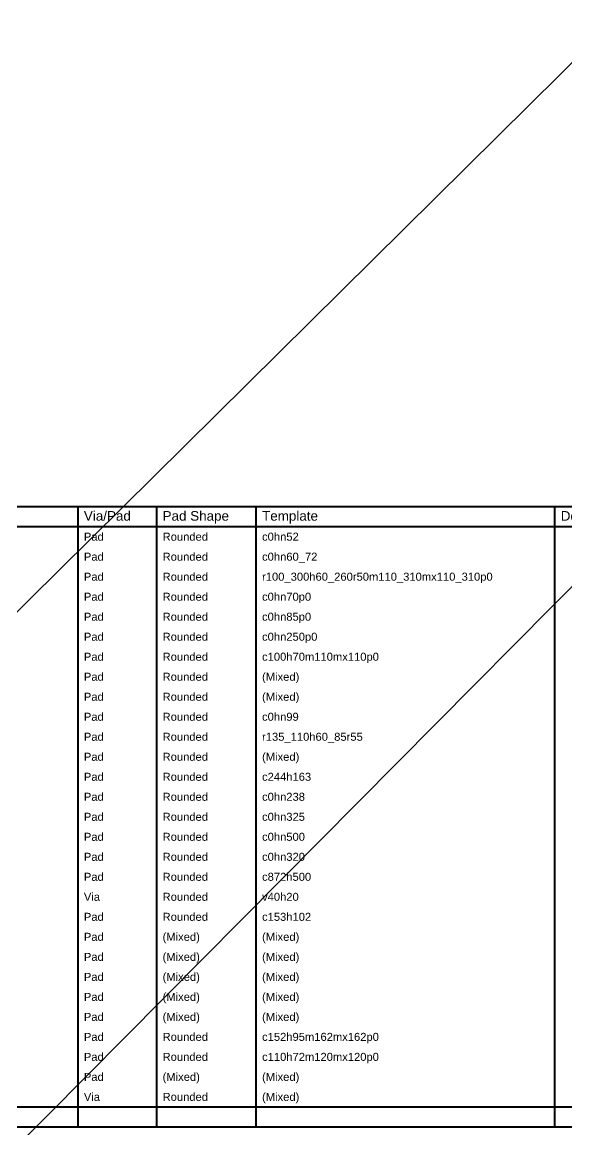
# Model space of a CAD drawing. Header units: inches. Extents: x -11 to 5379, y 0 to 5429.
# Drawn here: x 119.2 to 222.9, y 128.3 to 339.2 of the extents above; entities that cross this region are included whole.
import ezdxf

# ---------------------------------------------------------------- set-up
doc = ezdxf.new("R2010")
doc.units = ezdxf.units.IN
for name, color, linetype in [('Bottom Solder', 6, 'Continuous'), ('Drill Drawing', 1, 'Continuous'), ('Top Solder', 216, 'Continuous')]:
    doc.layers.add(name, color=color, linetype=linetype)
doc.styles.add('Arial', font='', dxfattribs={"height": 0.2})
doc.styles.get('Arial').set_extended_font_data('Arial')

msp = doc.modelspace()

# ---------------------------------------------------------------- linework, layer by layer
at = {"layer": 'Bottom Solder'}
for p in [(0, 110.06), (6.24, 12.32)]:
    msp.add_line(p, (5379.21, 5429.21), dxfattribs=at)
at = {"layer": 'Drill Drawing'}
for points in [[(0.5, 246.94, 0.381, 0.381, 0), (243.4, 246.94, 0.381, 0.381, 0)], [(129.77, 128.83, 0.381, 0.381, 0), (129.77, 246.94, 0.381, 0.381, 0)], [(144.75, 128.83, 0.381, 0.381, 0), (144.75, 246.94, 0.381, 0.381, 0)], [(163.7, 128.83, 0.381, 0.381, 0), (163.7, 246.94, 0.381, 0.381, 0)], [(220.57, 128.83, 0.381, 0.381, 0), (220.57, 246.94, 0.381, 0.381, 0)], [(0.5, 243.13, 0.381, 0.381, 0), (243.4, 243.13, 0.381, 0.381, 0)], [(0.5, 132.64, 0.381, 0.381, 0), (243.4, 132.64, 0.381, 0.381, 0)], [(0.5, 128.83, 0.381, 0.381, 0), (243.4, 128.83, 0.381, 0.381, 0)]]:
    msp.add_lwpolyline(points, format="xyseb", dxfattribs=at)
for points in [[(129.68, 246.94, 0.191, 0.191, 1), (129.87, 246.94, 0.191, 0.191, 1)], [(144.66, 246.94, 0.191, 0.191, 1), (144.85, 246.94, 0.191, 0.191, 1)], [(163.6, 246.94, 0.191, 0.191, 1), (163.79, 246.94, 0.191, 0.191, 1)], [(220.48, 246.94, 0.191, 0.191, 1), (220.67, 246.94, 0.191, 0.191, 1)], [(129.68, 128.83, 0.191, 0.191, 1), (129.87, 128.83, 0.191, 0.191, 1)], [(144.66, 128.83, 0.191, 0.191, 1), (144.85, 128.83, 0.191, 0.191, 1)], [(163.6, 128.83, 0.191, 0.191, 1), (163.79, 128.83, 0.191, 0.191, 1)], [(220.48, 128.83, 0.191, 0.191, 1), (220.67, 128.83, 0.191, 0.191, 1)]]:
    msp.add_lwpolyline(points, format="xyseb", close=True, dxfattribs=at)
at = {"layer": 'Top Solder'}
for p in [(0, 110.06), (6.24, 12.32)]:
    msp.add_line(p, (5379.21, 5429.21), dxfattribs=at)

# ---------------------------------------------------------------- texts
at = {"layer": 'Drill Drawing', "style": 'Arial'}
for s, height, p in [('Via/Pad', 1.829, (130.91, 244.27)), ('Pad Shape', 1.829, (145.9, 244.27)), ('Template', 1.829, (164.84, 244.27)), ('Description', 1.8288, (221.72, 244.27)), ('Pad', 1.524, (130.91, 240.46)), ('Rounded', 1.524, (145.9, 240.46)), ('c0hn52', 1.524, (164.84, 240.46)), ('Pad', 1.524, (130.91, 236.65)), ('Rounded', 1.524, (145.9, 236.65)), ('c0hn60_72', 1.524, (164.84, 236.65)), ('Pad', 1.524, (130.91, 232.84)), ('Rounded', 1.524, (145.9, 232.84)), ('r100_300h60_260r50m110_310mx110_310p0', 1.524, (164.84, 232.84)), ('Pad', 1.524, (130.91, 229.03)), ('Rounded', 1.524, (145.9, 229.03)), ('c0hn70p0', 1.524, (164.84, 229.03)), ('Pad', 1.524, (130.91, 225.22)), ('Rounded', 1.524, (145.9, 225.22)), ('c0hn85p0', 1.524, (164.84, 225.22)), ('Pad', 1.524, (130.91, 221.41)), ('Rounded', 1.524, (145.9, 221.41)), ('c0hn250p0', 1.524, (164.84, 221.41)), ('Pad', 1.524, (130.91, 217.6)), ('Rounded', 1.524, (145.9, 217.6)), ('c100h70m110mx110p0', 1.524, (164.84, 217.6)), ('Pad', 1.524, (130.91, 213.79)), ('Rounded', 1.524, (145.9, 213.79)), ('(Mixed)', 1.524, (164.84, 213.79)), ('Pad', 1.524, (130.91, 209.98)), ('Rounded', 1.524, (145.9, 209.98)), ('(Mixed)', 1.524, (164.84, 209.98)), ('Pad', 1.524, (130.91, 206.17)), ('Rounded', 1.524, (145.9, 206.17)), ('c0hn99', 1.524, (164.84, 206.17)), ('Pad', 1.524, (130.91, 202.36)), ('Rounded', 1.524, (145.9, 202.36)), ('r135_110h60_85r55', 1.524, (164.84, 202.36)), ('Pad', 1.524, (130.91, 198.55)), ('Rounded', 1.524, (145.9, 198.55)), ('(Mixed)', 1.524, (164.84, 198.55)), ('Pad', 1.524, (130.91, 194.74)), ('Rounded', 1.524, (145.9, 194.74)), ('c244h163', 1.524, (164.84, 194.74)), ('Pad', 1.524, (130.91, 190.93)), ('Rounded', 1.524, (145.9, 190.93)), ('c0hn238', 1.524, (164.84, 190.93)), ('Pad', 1.524, (130.91, 187.12)), ('Rounded', 1.524, (145.9, 187.12)), ('c0hn325', 1.524, (164.84, 187.12)), ('Pad', 1.524, (130.91, 183.31)), ('Rounded', 1.524, (145.9, 183.31)), ('c0hn500', 1.524, (164.84, 183.31)), ('Pad', 1.524, (130.91, 179.5)), ('Rounded', 1.524, (145.9, 179.5)), ('c0hn320', 1.524, (164.84, 179.5)), ('Pad', 1.524, (130.91, 175.69)), ('Rounded', 1.524, (145.9, 175.69)), ('c872h500', 1.524, (164.84, 175.69)), ('Via', 1.524, (130.91, 171.88)), ('Rounded', 1.524, (145.9, 171.88)), ('v40h20', 1.524, (164.84, 171.88)), ('Pad', 1.524, (130.91, 168.07)), ('Rounded', 1.524, (145.9, 168.07)), ('c153h102', 1.524, (164.84, 168.07)), ('Pad', 1.524, (130.91, 164.26)), ('(Mixed)', 1.524, (145.9, 164.26)), ('(Mixed)', 1.524, (164.84, 164.26)), ('Pad', 1.524, (130.91, 160.45)), ('(Mixed)', 1.524, (145.9, 160.45)), ('(Mixed)', 1.524, (164.84, 160.45)), ('Pad', 1.524, (130.91, 156.64)), ('(Mixed)', 1.524, (145.9, 156.64)), ('(Mixed)', 1.524, (164.84, 156.64)), ('Pad', 1.524, (130.91, 152.83)), ('(Mixed)', 1.524, (145.9, 152.83)), ('(Mixed)', 1.524, (164.84, 152.83)), ('Pad', 1.524, (130.91, 149.02)), ('(Mixed)', 1.524, (145.9, 149.02)), ('(Mixed)', 1.524, (164.84, 149.02)), ('Pad', 1.524, (130.91, 145.21)), ('Rounded', 1.524, (145.9, 145.21)), ('c152h95m162mx162p0', 1.524, (164.84, 145.21)), ('Pad', 1.524, (130.91, 141.4)), ('Rounded', 1.524, (145.9, 141.4)), ('c110h72m120mx120p0', 1.524, (164.84, 141.4)), ('Pad', 1.524, (130.91, 137.59)), ('(Mixed)', 1.524, (145.9, 137.59)), ('(Mixed)', 1.524, (164.84, 137.59)), ('Via', 1.524, (130.91, 133.78)), ('Rounded', 1.524, (145.9, 133.78)), ('(Mixed)', 1.524, (164.84, 133.78))]:
    msp.add_text(s, height=height, dxfattribs=at).set_placement(p)

doc.saveas('drawing.dxf')
